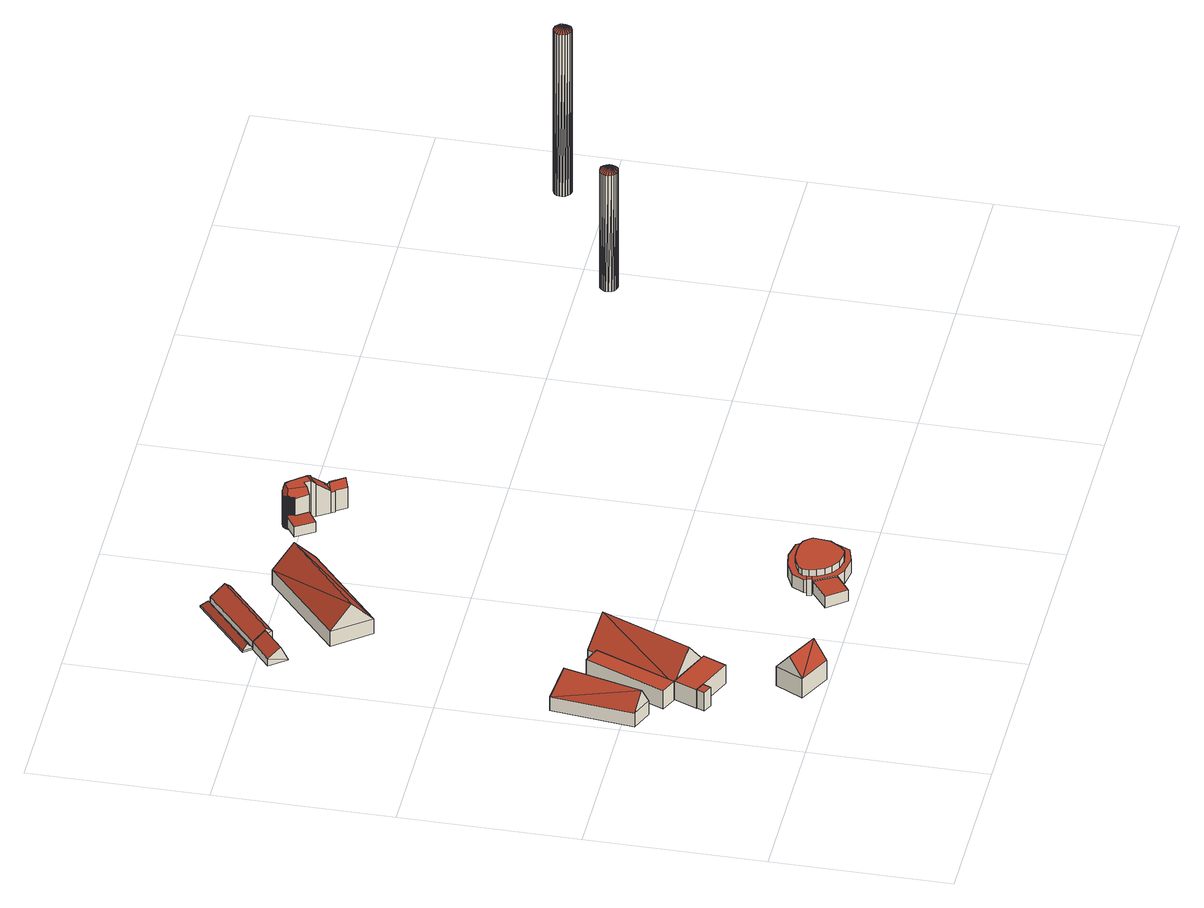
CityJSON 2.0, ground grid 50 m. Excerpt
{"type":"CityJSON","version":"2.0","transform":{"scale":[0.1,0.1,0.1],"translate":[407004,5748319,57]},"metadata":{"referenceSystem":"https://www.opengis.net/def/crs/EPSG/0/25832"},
"CityObjects":{
"building1":{"type":"Building","attributes":{"Gemeindeschluessel":"05515000","Geometrietyp2DReferenz":"3000","function":"31001_2700","roofType":"1000","measuredHeight":6},"geometry":[{"type":"Solid","lod":"2","boundaries":[[[[0,1,2,3]],[[4,5,1,0]],[[6,7,5,4]],[[3,2,7,6]],[[4,0,3,6]],[[1,5,7,2]]]],"semantics":{"surfaces":[{"type":"WallSurface"},{"type":"RoofSurface"},{"type":"GroundSurface"}],"values":[[0,0,0,0,1,2]]}}]},
"building2":{"type":"Building","attributes":{"Gemeindeschluessel":"05515000","Geometrietyp2DReferenz":"3000","function":"31001_2700","roofType":"3100","measuredHeight":9.76},"geometry":[{"type":"Solid","lod":"2","boundaries":[[[[8,9,10,11]],[[12,13,9,8]],[[14,15,13,12]],[[11,10,15,14]],[[8,16,12]],[[14,17,11]],[[17,16,8]],[[8,11,17]],[[14,12,16]],[[16,17,14]],[[9,13,15,10]]]],"semantics":{"surfaces":[{"type":"WallSurface"},{"type":"RoofSurface"},{"type":"GroundSurface"}],"values":[[0,0,0,0,0,0,1,1,1,1,2]]}}]},
"building3":{"type":"Building","attributes":{"Gemeindeschluessel":"05515000","Geometrietyp2DReferenz":"3000","function":"31001_2700","roofType":"1000","measuredHeight":6},"geometry":[{"type":"Solid","lod":"2","boundaries":[[[[18,19,20,21]],[[22,23,19,18]],[[24,25,23,22]],[[26,27,25,24]],[[21,20,27,26]],[[24,22,18,21,26]],[[19,23,25,27,20]]]],"semantics":{"surfaces":[{"type":"WallSurface"},{"type":"RoofSurface"},{"type":"GroundSurface"}],"values":[[0,0,0,0,0,1,2]]}}]},
"building4":{"type":"Building","attributes":{"name":"Josef Hötte Museum","Gemeindeschluessel":"05515000","Geometrietyp2DReferenz":"3000","function":"31001_3034","roofType":"3100","measuredHeight":11.54},"address":[{"country":"Germany","locality":"Münster","thoroughfareNumber":"488","thoroughfareName":"Westfalenstraße"}],"geometry":[{"type":"Solid","lod":"2","boundaries":[[[[28,29,30,31]],[[32,33,29,28]],[[34,35,33,32]],[[31,30,35,34]],[[28,36,32]],[[34,37,31]],[[37,36,28]],[[28,31,37]],[[36,37,34]],[[34,32,36]],[[29,33,35,30]]]],"semantics":{"surfaces":[{"type":"WallSurface"},{"type":"RoofSurface"},{"type":"GroundSurface"}],"values":[[0,0,0,0,0,0,1,1,1,1,2]]}}]},
"building5":{"type":"Building","attributes":{"Gemeindeschluessel":"05515000","Geometrietyp2DReferenz":"3000","function":"51009_1610","roofType":"1000","measuredHeight":6},"geometry":[{"type":"Solid","lod":"2","boundaries":[[[[38,39,40,41]],[[42,43,39,38]],[[44,45,43,42]],[[41,40,45,44]],[[42,38,41,44]],[[39,43,45,40]]]],"semantics":{"surfaces":[{"type":"WallSurface"},{"type":"RoofSurface"},{"type":"GroundSurface"}],"values":[[0,0,0,0,1,2]]}}]},
"building6":{"type":"Building","attributes":{"Gemeindeschluessel":"05515000","Geometrietyp2DReferenz":"3000","function":"31001_1000","roofType":"3100","measuredHeight":13.01},"address":[{"country":"Germany","locality":"Münster","thoroughfareNumber":"486","thoroughfareName":"Westfalenstraße"},{"country":"Germany","locality":"Münster","thoroughfareNumber":"484","thoroughfareName":"Westfalenstraße"},{"country":"Germany","locality":"Münster","thoroughfareNumber":"482","thoroughfareName":"Westfalenstraße"}],"geometry":[{"type":"Solid","lod":"2","boundaries":[[[[46,47,43,48]],[[49,50,47,46]],[[51,52,50,49]],[[53,45,52,51]],[[48,43,45,53]],[[46,48,53,54]],[[55,54,53]],[[54,55,49]],[[55,51,49]],[[54,49,46]],[[53,51,55]],[[47,50,52,45,43]]]],"semantics":{"surfaces":[{"type":"WallSurface"},{"type":"RoofSurface"},{"type":"GroundSurface"}],"values":[[0,0,0,0,0,1,1,1,1,0,0,2]]}}]},
"building7":{"type":"Building","attributes":{"Gemeindeschluessel":"05515000","Geometrietyp2DReferenz":"3000","function":"31001_2700","roofType":"3100","measuredHeight":4.86},"geometry":[{"type":"Solid","lod":"2","boundaries":[[[[56,57,58,59]],[[60,61,57,56]],[[62,63,61,60]],[[59,58,63,62]],[[56,64,60]],[[62,65,59]],[[59,65,64,56]],[[60,64,65,62]],[[57,61,63,58]]]],"semantics":{"surfaces":[{"type":"WallSurface"},{"type":"RoofSurface"},{"type":"GroundSurface"}],"values":[[0,0,0,0,0,0,1,1,2]]}}]},
"building8":{"type":"Building","attributes":{"Gemeindeschluessel":"05515000","Geometrietyp2DReferenz":"3000","function":"31001_2700","roofType":"5000","measuredHeight":2.4},"geometry":[{"type":"Solid","lod":"2","boundaries":[[[[66,67,63,68]],[[69,70,67,66]],[[71,72,70,69]],[[68,63,72,71]],[[71,69,73]],[[73,69,66,74]],[[66,68,74]],[[74,68,71,73]],[[67,70,72,63]]]],"semantics":{"surfaces":[{"type":"WallSurface"},{"type":"RoofSurface"},{"type":"GroundSurface"}],"values":[[0,0,0,0,1,1,0,1,2]]}}]},
"building9":{"type":"Building","attributes":{"Gemeindeschluessel":"05515000","Geometrietyp2DReferenz":"3000","function":"31001_2700","roofType":"3100","measuredHeight":5.18},"geometry":[{"type":"Solid","lod":"2","boundaries":[[[[75,72,63,62]],[[76,77,72,75]],[[78,58,77,76]],[[62,63,58,78]],[[75,79,76]],[[78,80,62]],[[62,80,79,75]],[[76,79,80,78]],[[72,77,58,63]]]],"semantics":{"surfaces":[{"type":"WallSurface"},{"type":"RoofSurface"},{"type":"GroundSurface"}],"values":[[0,0,0,0,0,0,1,1,2]]}}]},
"building10":{"type":"Building","attributes":{"Gemeindeschluessel":"05515000","Geometrietyp2DReferenz":"3000","function":"31001_2700","roofType":"3100","measuredHeight":11.76},"geometry":[{"type":"Solid","lod":"2","boundaries":[[[[81,82,83,84]],[[85,86,82,81]],[[87,88,86,85]],[[84,83,88,87]],[[81,89,85]],[[87,90,84]],[[90,89,81]],[[81,84,90]],[[87,85,89]],[[89,90,87]],[[82,86,88,83]]]],"semantics":{"surfaces":[{"type":"WallSurface"},{"type":"RoofSurface"},{"type":"GroundSurface"}],"values":[[0,0,0,0,0,0,1,1,1,1,2]]}}]},
"building11":{"type":"Building","attributes":{"Gemeindeschluessel":"05515000","Geometrietyp2DReferenz":"3000","function":"31001_3043"},"children":["building11-1","building11-2","building11-3","building11-4"]},
"building11-1":{"type":"BuildingPart","attributes":{"roofType":"1000","measuredHeight":5.17},"parents":["building11"],"geometry":[{"type":"Solid","lod":"2","boundaries":[[[[91,92,93,94,95]],[[96,97,92,91]],[[98,99,100,97,96]],[[96,91,95,98]],[[92,97,100,93]],[[99,98,95,94]],[[93,100,99,94]]]],"semantics":{"surfaces":[{"type":"WallSurface"},{"type":"RoofSurface"},{"type":"GroundSurface"},{"type":"ClosureSurface"}],"values":[[0,0,0,1,2,0,3]]}}]},
"building11-2":{"type":"BuildingPart","attributes":{"roofType":"1000","measuredHeight":6.07},"parents":["building11"],"geometry":[{"type":"Solid","lod":"2","boundaries":[[[[101,102,103,104]],[[105,106,102,101]],[[107,108,106,105]],[[109,110,108,107]],[[111,112,110,109]],[[113,114,112,111]],[[115,116,114,113]],[[117,118,116,115]],[[119,120,118,117]],[[121,122,120,119]],[[123,124,122,121]],[[125,126,124,123]],[[127,128,126,125]],[[129,130,128,127]],[[131,132,130,129]],[[133,134,132,131]],[[135,136,134,133]],[[137,138,136,135]],[[104,103,138,137]],[[135,133,131,129,127,125,123,121,119,117,115,113,111,109,107,105,101,104,137]],[[102,106,108,110,112,114,116,118,120,122,124,126,128,130,132,134,136,138,103]]]],"semantics":{"surfaces":[{"type":"WallSurface"},{"type":"RoofSurface"},{"type":"GroundSurface"}],"values":[[0,0,0,0,0,0,0,0,0,0,0,0,0,0,0,0,0,0,0,1,2]]}}]},
"building11-3":{"type":"BuildingPart","attributes":{"roofType":"1000","measuredHeight":3.7},"parents":["building11"],"geometry":[{"type":"Solid","lod":"2","boundaries":[[[[139,140,141,142]],[[143,144,145,146]],[[142,141,144,143]],[[146,139,142,143]],[[140,145,144,141]],[[140,139,146,145]]]],"semantics":{"surfaces":[{"type":"WallSurface"},{"type":"RoofSurface"},{"type":"GroundSurface"},{"type":"ClosureSurface"}],"values":[[0,0,0,1,2,3]]}}]},
"building11-4":{"type":"BuildingPart","attributes":{"roofType":"1000","measuredHeight":4.07},"parents":["building11"],"geometry":[{"type":"Solid","lod":"2","boundaries":[[[[94,93,140,139,147]],[[148,149,100,99]],[[150,151,149,148]],[[152,153,151,150]],[[154,155,153,152]],[[156,157,155,154]],[[158,159,157,156]],[[160,161,159,158]],[[162,163,161,160]],[[164,165,163,162]],[[166,167,165,164]],[[168,169,167,166]],[[170,146,145,169,168]],[[168,166,164,162,160,158,156,154,152,150,148,99,94,147,170]],[[93,100,149,151,153,155,157,159,161,163,165,167,169,145,140]],[[93,94,99,100]],[[146,170,147,139]],[[140,145,146,139]]]],"semantics":{"surfaces":[{"type":"WallSurface"},{"type":"RoofSurface"},{"type":"GroundSurface"},{"type":"ClosureSurface"}],"values":[[0,0,0,0,0,0,0,0,0,0,0,0,0,1,2,3,0,3]]}}]},
"building12":{"type":"Building","attributes":{"Gemeindeschluessel":"05515000","Geometrietyp2DReferenz":"3000","function":"31001_1000","roofType":"2100","measuredHeight":3.52},"geometry":[{"type":"Solid","lod":"2","boundaries":[[[[171,172,173,174]],[[175,176,172,171]],[[177,178,176,175]],[[179,180,178,177]],[[181,182,180,179]],[[183,184,182,181]],[[185,186,184,183]],[[187,188,186,185]],[[189,190,188,187]],[[191,192,190,189]],[[193,194,192,191]],[[195,196,194,193]],[[197,198,196,195]],[[174,173,198,197]],[[195,193,191,189,187,185,183,181,179,177,175,171,174,197]],[[172,176,178,180,182,184,186,188,190,192,194,196,198,173]]]],"semantics":{"surfaces":[{"type":"WallSurface"},{"type":"RoofSurface"},{"type":"GroundSurface"}],"values":[[0,0,0,0,0,0,0,0,0,0,0,0,0,0,1,2]]}}]},
"building13":{"type":"Building","attributes":{"Gemeindeschluessel":"05515000","Geometrietyp2DReferenz":"3000","function":"31001_1000"},"address":[{"country":"Germany","locality":"Münster","thoroughfareNumber":"480","thoroughfareName":"Westfalenstraße"}],"children":["building13-1","building13-2","building13-3"]},
"building13-1":{"type":"BuildingPart","attributes":{"roofType":"5000","measuredHeight":12.1},"parents":["building13"],"geometry":[{"type":"Solid","lod":"2","boundaries":[[[[199,200,201,202,203,204,205,206,207,208,209,210]],[[211,207,206]],[[210,209,212]],[[213,214,215]],[[203,202,216]],[[217,218,219,220,221,222,223,224,225,226,227,228,229,230,231,232,233,234,235,236,237,238,239,240,241,242,243,244,245,246,247,248,249,250,251,252,253,254,255,256,257,258,259,260,261,262,263]],[[200,217,263,264,265]],[[199,218,217,200]],[[210,219,218,199]],[[212,220,219,210]],[[266,221,220,212]],[[267,222,221,266]],[[268,223,222,267]],[[269,224,223,268]],[[270,225,224,269]],[[271,226,225,270]],[[272,227,226,271]],[[273,228,227,272]],[[274,229,228,273]],[[275,230,229,274]],[[213,231,230,275]],[[215,232,231,213]],[[276,233,232,215]],[[277,234,233,276]],[[278,235,234,277]],[[279,236,235,278]],[[280,237,236,279]],[[281,238,237,280]],[[282,239,238,281]],[[283,240,239,282]],[[284,241,240,283]],[[285,242,241,284]],[[286,243,242,285]],[[287,244,243,286]],[[288,245,244,287]],[[289,246,245,288]],[[290,247,246,289]],[[291,248,247,290]],[[292,249,248,291]],[[211,250,249,292]],[[206,251,250,211]],[[205,252,251,206]],[[204,253,252,205]],[[203,254,253,204]],[[216,255,254,203]],[[293,256,255,216]],[[294,257,256,293]],[[295,296,258,257,294]],[[297,298,295,201,200,265,299,300]],[[269,268,267,266,212,209,208,214,213,275,274,273,272,271,270]],[[211,292,291,290,289,288,287,286,285,284,283,282,281,280,279,278,277,276,215,214,208,207]],[[294,293,216,202,201,295]],[[296,295,298,301]],[[259,258,296,301]],[[301,298,297,302]],[[260,259,301,302]],[[302,297,300,303]],[[261,260,302,303]],[[304,303,300,299]],[[262,261,303,304]],[[304,299,265,264]],[[263,262,304,264]]]],"semantics":{"surfaces":[{"type":"RoofSurface"},{"type":"WallSurface"},{"type":"GroundSurface"},{"type":"ClosureSurface"}],"values":[[0,1,1,1,1,2,1,1,1,1,1,1,1,1,1,1,1,1,1,1,1,1,1,1,1,1,1,1,1,1,1,1,1,1,1,1,1,1,1,1,1,1,1,1,1,1,1,1,0,0,0,0,1,3,1,3,1,3,1,3,1,3]]}}]},
"building13-2":{"type":"BuildingPart","attributes":{"roofType":"2100","measuredHeight":10.91},"parents":["building13"],"geometry":[{"type":"Solid","lod":"2","boundaries":[[[[264,263,305,306,307]],[[308,309,310,258,296]],[[311,312,308,296,301,302,303,304,264,307,313,314]],[[305,263,262,261,260,259,258,310,315,316,317,318]],[[319,313,307,306]],[[305,318,319,306]],[[262,263,264,304]],[[262,304,303,261]],[[261,303,302,260]],[[259,260,302,301]],[[259,301,296,258]],[[309,308,312,320]],[[315,310,309,320]],[[321,320,312,311]],[[316,315,320,321]],[[322,321,311,314]],[[317,316,321,322]],[[322,314,313,319]],[[318,317,322,319]]]],"semantics":{"surfaces":[{"type":"WallSurface"},{"type":"RoofSurface"},{"type":"GroundSurface"},{"type":"ClosureSurface"}],"values":[[0,0,1,2,0,3,3,3,3,3,3,0,3,0,3,0,3,0,3]]}}]},
"building13-3":{"type":"BuildingPart","attributes":{"roofType":"5000","measuredHeight":8.85},"parents":["building13"],"geometry":[{"type":"Solid","lod":"2","boundaries":[[[[323,324,325,326]],[[327,328,324,323]],[[306,305,328,327]],[[329,330,310,309]],[[331,332,330,329]],[[333,334,332,331]],[[326,325,334,333]],[[333,331,329,309,320,321,335,336]],[[326,336,335,322,319,306,327,323]],[[333,336,326]],[[322,335,321]],[[324,328,305,318,317,316,315,310,330,332,334,325]],[[305,306,319,318]],[[318,319,322,317]],[[317,322,321,316]],[[316,321,320,315]],[[315,320,309,310]]]],"semantics":{"surfaces":[{"type":"WallSurface"},{"type":"RoofSurface"},{"type":"GroundSurface"},{"type":"ClosureSurface"}],"values":[[0,0,0,0,0,0,0,1,1,0,0,2,3,3,3,3,3]]}}]},
"building14":{"type":"Building","attributes":{"Geometrietyp2DReferenz":"1000","Gemeindeschluessel":"05515000","function":"51002_1251","roofType":"9999","measuredHeight":37.84},"geometry":[{"type":"Solid","lod":"2","boundaries":[[[[337,338,339]],[[338,340,339]],[[341,342,337]],[[342,338,337]],[[343,344,341]],[[344,342,341]],[[345,346,343]],[[346,344,343]],[[347,348,345]],[[348,346,345]],[[349,350,347]],[[350,348,347]],[[351,352,349]],[[352,350,349]],[[353,354,351]],[[354,352,351]],[[355,356,353]],[[356,354,353]],[[357,358,355]],[[358,356,355]],[[359,360,357]],[[360,358,357]],[[361,362,359]],[[362,360,359]],[[363,364,361]],[[364,362,361]],[[365,366,363]],[[366,364,363]],[[367,368,365]],[[368,366,365]],[[369,370,367]],[[370,368,367]],[[371,372,369]],[[372,370,369]],[[373,374,371]],[[374,372,371]],[[375,376,373]],[[376,374,373]],[[339,340,375]],[[340,376,375]],[[340,338,376]],[[338,342,376]],[[342,344,376]],[[344,346,376]],[[346,348,376]],[[348,350,376]],[[350,352,376]],[[352,354,376]],[[354,356,376]],[[356,358,376]],[[358,360,376]],[[360,362,376]],[[362,364,376]],[[364,366,376]],[[366,368,376]],[[368,370,376]],[[370,372,376]],[[372,374,376]],[[337,339,341]],[[339,375,341]],[[375,373,341]],[[373,371,341]],[[371,369,341]],[[369,367,341]],[[367,365,341]],[[365,363,341]],[[363,361,341]],[[361,359,341]],[[359,357,341]],[[357,355,341]],[[355,353,341]],[[353,351,341]],[[351,349,341]],[[349,347,341]],[[347,345,341]],[[345,343,341]]]],"semantics":{"surfaces":[{"type":"WallSurface"},{"type":"GroundSurface"},{"type":"RoofSurface"}],"values":[[0,0,0,0,0,0,0,0,0,0,0,0,0,0,0,0,0,0,0,0,0,0,0,0,0,0,0,0,0,0,0,0,0,0,0,0,0,0,0,0,1,1,1,1,1,1,1,1,1,1,1,1,1,1,1,1,1,1,2,2,2,2,2,2,2,2,2,2,2,2,2,2,2,2,2,2]]}}]},
"building15":{"type":"Building","attributes":{"Geometrietyp2DReferenz":"1000","Gemeindeschluessel":"05515000","function":"51002_1251","roofType":"9999","measuredHeight":52.52},"geometry":[{"type":"Solid","lod":"2","boundaries":[[[[377,378,379]],[[378,380,379]],[[381,382,377]],[[382,378,377]],[[383,384,381]],[[384,382,381]],[[385,386,383]],[[386,384,383]],[[387,388,385]],[[388,386,385]],[[389,390,387]],[[390,388,387]],[[391,392,389]],[[392,390,389]],[[393,394,391]],[[394,392,391]],[[395,396,393]],[[396,394,393]],[[397,398,395]],[[398,396,395]],[[399,400,397]],[[400,398,397]],[[401,402,399]],[[402,400,399]],[[403,404,401]],[[404,402,401]],[[405,406,403]],[[406,404,403]],[[407,408,405]],[[408,406,405]],[[409,410,407]],[[410,408,407]],[[411,412,409]],[[412,410,409]],[[413,414,411]],[[414,412,411]],[[415,416,413]],[[416,414,413]],[[379,380,415]],[[380,416,415]],[[380,378,416]],[[378,382,416]],[[382,384,416]],[[384,386,416]],[[386,388,416]],[[388,390,416]],[[390,392,416]],[[392,394,416]],[[394,396,416]],[[396,398,416]],[[398,400,416]],[[400,402,416]],[[402,404,416]],[[404,406,416]],[[406,408,416]],[[408,410,416]],[[410,412,416]],[[412,414,416]],[[377,379,381]],[[379,415,381]],[[415,413,381]],[[413,411,381]],[[411,409,381]],[[409,407,381]],[[407,405,381]],[[405,403,381]],[[403,401,381]],[[401,399,381]],[[399,397,381]],[[397,395,381]],[[395,393,381]],[[393,391,381]],[[391,389,381]],[[389,387,381]],[[387,385,381]],[[385,383,381]]]],"semantics":{"surfaces":[{"type":"WallSurface"},{"type":"GroundSurface"},{"type":"RoofSurface"}],"values":[[0,0,0,0,0,0,0,0,0,0,0,0,0,0,0,0,0,0,0,0,0,0,0,0,0,0,0,0,0,0,0,0,0,0,0,0,0,0,0,0,1,1,1,1,1,1,1,1,1,1,1,1,1,1,1,1,1,1,2,2,2,2,2,2,2,2,2,2,2,2,2,2,2,2,2,2]]}}]}
},
"vertices":[
[134,282,85],[134,282,25],[144,305,25],[144,305,85],[107,294,85],[107,294,25],[117,317,85],[117,317,25],
[35,695,64],[35,695,20],[9,462,20],[9,462,64],[158,644,64],[158,644,20],[70,436,64],[70,436,20],[97,670,118],[40,449,118],
[117,317,84],[117,317,24],[144,305,24],[144,305,84],[144,382,84],[144,382,24],[270,329,84],[270,329,24],[241,264,84],[241,264,24],
[218,54,85],[218,54,23],[312,6,23],[312,6,85],[259,132,85],[259,132,23],[352,85,85],[352,85,23],[238,93,138],[332,45,138],
[194,629,83],[194,629,23],[97,402,23],[97,402,83],[240,610,83],[240,610,23],[144,382,83],[144,382,23],
[252,637,71],[252,637,23],[240,610,71],[382,582,71],[382,582,23],[270,329,71],[270,329,23],[144,382,71],[317,610,153],[207,355,153],
[121,1416,22],[121,1416,20],[188,1472,20],[188,1472,23],[84,1463,43],[84,1463,20],[149,1517,43],[149,1517,20],[108,1433,68],[174,1488,68],
[130,1540,24],[130,1540,20],[149,1517,24],[307,1690,24],[307,1690,20],[325,1666,24],[325,1666,20],[305,1668,44],[140,1528,44],
[325,1666,43],[362,1620,59],[362,1620,20],[188,1472,59],[352,1633,72],[177,1484,72],
[438,1523,71],[438,1523,23],[198,1318,23],[198,1318,71],[517,1422,71],[517,1422,23],[277,1217,71],[277,1217,23],[477,1472,141],[237,1268,141],
[673,120,75],[673,120,23],[685,123,23],[685,123,64],[685,123,75],[670,133,75],[670,133,23],[683,136,75],[683,136,64],[683,136,23],
[702,151,84],[702,151,23],[702,134,23],[702,134,84],[710,162,84],[710,162,23],[734,174,84],[734,174,23],[756,181,84],[756,181,23],[785,182,84],[785,182,23],[808,180,84],[808,180,23],[825,173,84],[825,173,23],[838,160,84],[838,160,23],[844,150,84],[844,150,23],[842,127,84],[842,127,23],[839,103,84],[839,103,23],[819,72,84],[819,72,23],[803,58,84],[803,58,23],[788,56,84],[788,56,23],[755,61,84],[755,61,23],[731,76,84],[731,76,23],[717,93,84],[717,93,23],[707,113,84],[707,113,23],
[685,120,60],[685,120,23],[626,74,23],[626,74,60],[667,21,60],[667,21,23],[719,60,23],[719,60,60],
[685,120,64],[682,143,64],[682,143,23],[700,178,64],[700,178,23],[745,199,64],[745,199,23],[784,205,64],[784,205,23],[833,195,64],[833,195,23],[857,156,64],[857,156,23],[860,136,64],[860,136,23],[858,95,64],[858,95,23],[838,51,64],[838,51,23],[791,38,64],[791,38,23],[742,45,64],[742,45,23],[719,60,64],
[700,1535,57],[700,1535,23],[659,1508,23],[659,1508,55],[707,1534,58],[707,1534,23],[707,1532,58],[707,1532,23],[707,1530,58],[707,1530,23],[707,1528,58],[707,1528,23],[707,1526,58],[707,1526,23],[708,1524,57],[708,1524,23],[709,1521,57],[709,1521,23],[710,1519,57],[710,1519,23],[711,1517,57],[711,1517,23],[708,1516,57],[708,1516,23],[731,1482,57],[731,1482,23],[693,1457,55],[693,1457,23],
[772,1487,128],[771,1485,128],[793,1500,128],[754,1547,129],[751,1545,129],[749,1547,129],[747,1549,130],[745,1551,130],[744,1551,130],[723,1537,130],[746,1492,128],[762,1503,128],[742,1552,127],[731,1482,114],[707,1535,118],[708,1536,118],[708,1537,117],[768,1556,114],[771,1485,9],[772,1487,9],[762,1503,9],[731,1482,9],[708,1516,9],[711,1517,9],[710,1519,9],[709,1521,9],[708,1524,9],[707,1526,9],[707,1528,9],[707,1530,9],[707,1532,9],[707,1534,9],[707,1535,9],[708,1537,9],[709,1540,9],[710,1542,9],[711,1543,9],[712,1545,9],[714,1547,9],[715,1549,9],[717,1550,9],[718,1551,9],[721,1552,9],[724,1553,9],[727,1554,9],[729,1555,9],[732,1555,9],[734,1555,9],[736,1554,9],[738,1554,9],[740,1553,9],[742,1552,9],[745,1551,9],[747,1549,9],[749,1547,9],[751,1545,9],[768,1556,9],[801,1507,9],[803,1508,9],[811,1496,9],[805,1492,9],[802,1495,9],[783,1482,9],[785,1479,9],[779,1475,9],[779,1475,115],[779,1475,117],[708,1516,111],[711,1517,113],[710,1519,113],[709,1521,114],[708,1524,114],[707,1526,114],[707,1528,115],[707,1530,116],[707,1532,117],[707,1534,118],[709,1540,115],[710,1542,113],[711,1543,112],[712,1545,111],[714,1547,110],[715,1549,110],[717,1550,109],[718,1551,109],[721,1552,110],[724,1553,111],[727,1554,112],[729,1555,113],[732,1555,115],[734,1555,117],[736,1554,119],[738,1554,121],[740,1553,124],[801,1507,118],[803,1508,115],[811,1496,116],[811,1496,114],[802,1495,120],[805,1492,116],[785,1479,116],[783,1482,120],[805,1492,114],[802,1495,118],[783,1482,118],[785,1479,114],
[802,1439,9],[802,1439,76],[802,1439,80],[835,1462,80],[835,1462,76],[835,1462,9],[830,1454,77],[828,1457,80],[808,1444,80],[810,1441,77],[828,1457,9],[830,1454,9],[810,1441,9],[808,1444,9],[808,1444,76],[828,1457,76],[830,1454,76],[810,1441,76],
[812,1429,76],[812,1429,9],[832,1399,9],[832,1399,76],[809,1428,76],[809,1428,9],[842,1450,76],[842,1450,9],[840,1448,76],[840,1448,9],[860,1418,76],[860,1418,9],[820,1447,97],[846,1408,97],
[1953,931,395],[1953,931,17],[1948,937,395],[1948,937,17],[1955,924,395],[1955,924,17],[1955,916,395],[1955,916,17],[1953,908,395],[1953,908,17],[1948,902,395],[1948,902,17],[1942,897,395],[1942,897,17],[1935,895,395],[1935,895,17],[1927,895,395],[1927,895,17],[1919,897,395],[1919,897,17],[1913,902,395],[1913,902,17],[1908,908,395],[1908,908,17],[1906,916,395],[1906,916,17],[1906,924,395],[1906,924,17],[1908,931,395],[1908,931,17],[1913,937,395],[1913,937,17],[1919,942,395],[1919,942,17],[1927,944,395],[1927,944,17],[1935,944,395],[1935,944,17],[1942,942,395],[1942,942,17],
[2342,1134,546],[2342,1134,20],[2337,1140,546],[2337,1140,20],[2344,1127,546],[2344,1127,20],[2344,1119,546],[2344,1119,20],[2342,1111,546],[2342,1111,20],[2337,1105,546],[2337,1105,20],[2331,1100,546],[2331,1100,20],[2323,1098,546],[2323,1098,20],[2316,1098,546],[2316,1098,20],[2308,1100,546],[2308,1100,20],[2302,1105,546],[2302,1105,20],[2297,1111,546],[2297,1111,20],[2295,1119,546],[2295,1119,20],[2295,1127,546],[2295,1127,20],[2297,1134,546],[2297,1134,20],[2302,1140,546],[2302,1140,20],[2308,1145,546],[2308,1145,20],[2316,1147,546],[2316,1147,20],[2323,1147,546],[2323,1147,20],[2331,1145,546],[2331,1145,20]
]}
